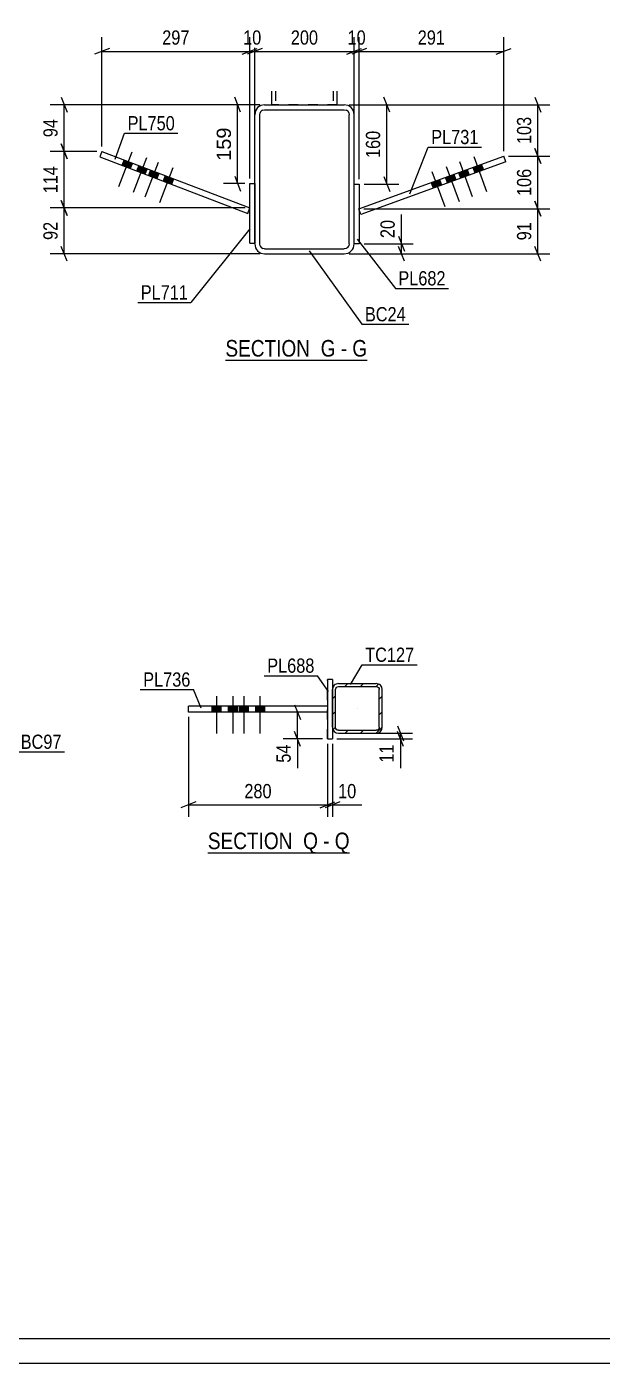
# Model space of a CAD drawing. Header units: millimetres. Extents: x -282 to 907, y -340 to 501.
# Drawn here: x 118.5 to 234.3, y -339.9 to -70.9 of the extents above; entities that cross this region are included whole.
import ezdxf

# ---------------------------------------------------------------- set-up
doc = ezdxf.new("R2010")
doc.units = ezdxf.units.MM
doc.linetypes.add('DXK_LINE_DOT2', pattern=[3.9198, 1.9599, -1.9599])
doc.linetypes.add('DXK_LINE_DOT3', pattern=[5.9187, 2.979, -0.9799, 0.9799, -0.9799])
doc.styles.add('Arial', font='ARIAL.TTF', dxfattribs={"height": 0.2})
doc.styles.add('Arial Narrow', font='ARIALN.TTF', dxfattribs={"height": 0.2})

# ---------------------------------------------------------------- blocks, each defined once
blk = doc.blocks.new('Unknown-284934793-18 - 61939')
at = {"color": 6, "linetype": 'Continuous'}
blk.add_line((158.5, -138.04), (187, -138.04), dxfattribs=at)
at = {"color": 0, "linetype": 'Continuous'}
blk.add_wipeout([(176.61, -137.29), (176.61, -133.79), (158.5, -133.79), (158.5, -137.29)], dxfattribs=at)
at = {"color": 7, "linetype": 'Continuous', "style": 'Arial Narrow'}
blk.add_text('SECTION ', height=3.34, dxfattribs=at).set_placement((158.5, -137.29))
at = {"color": 0, "linetype": 'Continuous'}
blk.add_wipeout([(180.64, -137.29), (180.64, -133.79), (177.66, -133.79), (177.66, -137.29)], dxfattribs=at)
blk.add_wipeout([(182.97, -137.29), (182.97, -133.79), (181.69, -133.79), (181.69, -137.29)], dxfattribs=at)
at = {"color": 7, "linetype": 'Continuous', "style": 'Arial Narrow'}
blk.add_text('G', height=3.34, dxfattribs=at).set_placement((177.66, -137.29))
at = {"color": 0, "linetype": 'Continuous'}
blk.add_wipeout([(187, -137.29), (187, -133.79), (184.02, -133.79), (184.02, -137.29)], dxfattribs=at)
at = {"color": 7, "linetype": 'Continuous', "style": 'Arial Narrow'}
for s, p in [('G', (184.02, -137.29)), ('-', (181.69, -137.29))]:
    blk.add_text(s, height=3.34, dxfattribs=at).set_placement(p)
blk = doc.blocks.new('Unknown-284934793-1132')
at = {"color": 5, "linetype": 'Continuous'}
for p, q in [((-276.69, -334.91), (902.31, -334.91)), ((-281.69, -339.91), (907.31, -339.91))]:
    blk.add_line(p, q, dxfattribs=at)
blk = doc.blocks.new('Unknown-284934793-26 - 65355')
at = {"color": 6, "linetype": 'Continuous'}
blk.add_line((154.97, -237.18), (183.47, -237.18), dxfattribs=at)
at = {"color": 0, "linetype": 'Continuous'}
blk.add_wipeout([(173.08, -236.43), (173.08, -232.93), (154.97, -232.93), (154.97, -236.43)], dxfattribs=at)
at = {"color": 7, "linetype": 'Continuous', "style": 'Arial Narrow'}
blk.add_text('SECTION ', height=3.34, dxfattribs=at).set_placement((154.97, -236.43))
at = {"color": 0, "linetype": 'Continuous'}
blk.add_wipeout([(177.11, -236.43), (177.11, -232.93), (174.13, -232.93), (174.13, -236.43)], dxfattribs=at)
blk.add_wipeout([(179.44, -236.43), (179.44, -232.93), (178.16, -232.93), (178.16, -236.43)], dxfattribs=at)
at = {"color": 7, "linetype": 'Continuous', "style": 'Arial Narrow'}
blk.add_text('Q', height=3.34, dxfattribs=at).set_placement((174.13, -236.43))
at = {"color": 0, "linetype": 'Continuous'}
blk.add_wipeout([(183.47, -236.43), (183.47, -232.93), (180.49, -232.93), (180.49, -236.43)], dxfattribs=at)
at = {"color": 7, "linetype": 'Continuous', "style": 'Arial Narrow'}
for s, p in [('Q', (180.49, -236.43)), ('-', (178.16, -236.43))]:
    blk.add_text(s, height=3.34, dxfattribs=at).set_placement(p)
blk = doc.blocks.new('Bolt-284934793-62080 - 61939')
at = {"linetype": 'Continuous'}
for points in [[(208.68, -100.31), (210.38, -99.7), (209.96, -98.57), (208.27, -99.18)], [(200.29, -103.37), (201.98, -102.75), (201.57, -101.62), (199.88, -102.24)], [(203.16, -102.32), (204.86, -101.71), (204.44, -100.58), (202.75, -101.19)], [(205.81, -101.36), (207.5, -100.74), (207.09, -99.61), (205.4, -100.23)]]:
    blk.add_hatch(color=1, dxfattribs=at).paths.add_polyline_path(points)
at = {"color": 1, "linetype": 'Continuous'}
for p, q in [((202.92, -99.01), (205.48, -106.05)), ((205.56, -98.04), (208.13, -105.09)), ((208.27, -99.18), (208.68, -100.31)), ((208.44, -97), (211, -104.04)), ((209.96, -98.57), (210.38, -99.7)), ((200.04, -100.05), (202.61, -107.1)), ((201.57, -101.62), (201.98, -102.75)), ((202.75, -101.19), (203.16, -102.32)), ((204.44, -100.58), (204.86, -101.71)), ((205.4, -100.23), (205.81, -101.36)), ((207.09, -99.61), (207.5, -100.74)), ((199.88, -102.24), (200.29, -103.37))]:
    blk.add_line(p, q, dxfattribs=at)
blk = doc.blocks.new('Part-284934793-62032 - 61939')
at = {"color": 2, "linetype": 'Continuous'}
for p, q in [((163.39, -114.46), (163.39, -102.46)), ((163.39, -102.46), (164.39, -102.46)), ((164.39, -102.46), (164.39, -114.46)), ((163.39, -114.46), (164.39, -114.46))]:
    blk.add_line(p, q, dxfattribs=at)
blk = doc.blocks.new('Part-284934793-62044 - 61939')
at = {"color": 2, "linetype": 'Continuous'}
for p, q in [((164.54, -87.84), (164.39, -88.6)), ((164.39, -114.6), (164.39, -88.6)), ((165.39, -88.6), (165.47, -88.22)), ((165.39, -114.6), (165.39, -88.6)), ((166.39, -86.6), (165.62, -86.75)), ((166.01, -87.68), (166.39, -87.6)), ((166.39, -86.6), (182.39, -86.6)), ((166.39, -87.6), (182.39, -87.6)), ((183.15, -86.75), (182.39, -86.6)), ((182.39, -87.6), (182.77, -87.68)), ((183.31, -88.22), (183.39, -88.6)), ((183.39, -114.6), (183.39, -88.6)), ((184.39, -88.6), (184.24, -87.84)), ((184.39, -114.6), (184.39, -88.6)), ((164.39, -114.6), (164.54, -115.37)), ((165.47, -114.98), (165.39, -114.6)), ((166.39, -115.6), (166.01, -115.52)), ((166.39, -115.6), (182.39, -115.6)), ((182.77, -115.52), (182.39, -115.6)), ((183.39, -114.6), (183.31, -114.98)), ((184.24, -115.37), (184.39, -114.6)), ((165.62, -116.45), (166.39, -116.6)), ((166.39, -116.6), (182.39, -116.6)), ((182.39, -116.6), (183.15, -116.45))]:
    blk.add_line(p, q, dxfattribs=at)
for centre, radius, start, end in [((166.39, -88.6), 2, 112.5, 157.5), ((166.39, -88.6), 1, 112.5, 157.5), ((182.39, -88.6), 1, 22.5, 67.5), ((182.39, -88.6), 2, 22.5, 67.5), ((166.39, -114.6), 2, 202.5, 247.5), ((166.39, -114.6), 1, 202.5, 247.5), ((182.39, -114.6), 1, 292.5, 337.5), ((182.39, -114.6), 2, 292.5, 337.5)]:
    blk.add_arc(centre, radius, start, end, dxfattribs=at)
blk = doc.blocks.new('Part-284934793-62012 - 61939')
at = {"color": 2, "linetype": 'Continuous'}
for p, q in [((184.39, -114.56), (184.39, -102.56)), ((184.39, -102.56), (185.39, -102.56)), ((185.39, -102.56), (185.39, -114.56)), ((185.39, -114.56), (184.39, -114.56))]:
    blk.add_line(p, q, dxfattribs=at)
blk = doc.blocks.new('Part-284934793-62046 - 61939')
at = {"color": 2, "linetype": 'Continuous'}
for p, q in [((167.79, -83.88), (167.79, -86.6)), ((180.99, -86.6), (180.99, -83.88))]:
    blk.add_line(p, q, dxfattribs=at)
at = {"color": 7, "linetype": 'DXK_LINE_DOT2'}
for p, q in [((168.59, -83.88), (168.59, -86.6)), ((180.19, -83.88), (180.19, -86.6)), ((180.99, -86.6), (167.79, -86.6)), ((167.79, -86.6), (167.79, -86.6)), ((167.79, -86.6), (180.99, -86.6)), ((180.99, -86.6), (180.99, -86.6))]:
    blk.add_line(p, q, dxfattribs=at)
blk = doc.blocks.new('Part-284934793-62051 - 61939')
at = {"color": 2, "linetype": 'Continuous'}
for p, q in [((185.34, -107.53), (214.46, -96.93)), ((214.87, -98.06), (185.75, -108.66)), ((214.87, -98.06), (214.46, -96.93)), ((207.15, -100.87), (206.74, -99.74)), ((185.75, -108.66), (185.34, -107.53))]:
    blk.add_line(p, q, dxfattribs=at)
at = {"color": 7, "linetype": 'DXK_LINE_DOT2'}
blk.add_line((203.14, -102.33), (202.73, -101.2), dxfattribs=at)
blk = doc.blocks.new('Part-284934793-62061 - 61939')
at = {"color": 2, "linetype": 'Continuous'}
for p, q in [((133.67, -95.99), (133.24, -97.11)), ((133.67, -95.99), (163.44, -107.38)), ((133.24, -97.11), (163.02, -108.5)), ((140.82, -100.02), (141.25, -98.9)), ((163.02, -108.5), (163.44, -107.38))]:
    blk.add_line(p, q, dxfattribs=at)
at = {"color": 7, "linetype": 'DXK_LINE_DOT2'}
blk.add_line((144.56, -101.45), (144.99, -100.33), dxfattribs=at)
blk = doc.blocks.new('Bolt-284934793-62090 - 61939')
at = {"linetype": 'Continuous'}
for points in [[(137.69, -98.82), (139.37, -99.46), (139.8, -98.34), (138.12, -97.7)], [(140.63, -99.94), (142.31, -100.59), (142.74, -99.47), (141.06, -98.82)], [(143.02, -100.85), (144.7, -101.5), (145.13, -100.38), (143.45, -99.73)], [(145.96, -101.98), (147.64, -102.62), (148.07, -101.5), (146.39, -100.86)]]:
    blk.add_hatch(color=1, dxfattribs=at).paths.add_polyline_path(points)
at = {"color": 1, "linetype": 'Continuous'}
for p, q in [((139.67, -96.15), (136.99, -103.15)), ((138.12, -97.7), (137.69, -98.82)), ((139.8, -98.34), (139.37, -99.46)), ((142.62, -97.28), (139.94, -104.28)), ((141.06, -98.82), (140.63, -99.94)), ((142.74, -99.47), (142.31, -100.59)), ((145, -98.19), (142.32, -105.19)), ((147.95, -99.31), (145.27, -106.32)), ((143.45, -99.73), (143.02, -100.85)), ((145.13, -100.38), (144.7, -101.5)), ((146.39, -100.86), (145.96, -101.98)), ((148.07, -101.5), (147.64, -102.62))]:
    blk.add_line(p, q, dxfattribs=at)
blk = doc.blocks.new('Bolt-284934793-65499 - 65355')
at = {"linetype": 'Continuous'}
for points in [[(157.59, -207.63), (155.79, -207.63), (155.79, -208.83), (157.59, -208.83)], [(160.87, -207.64), (159.07, -207.64), (159.07, -208.84), (160.87, -208.84)], [(163.07, -207.64), (161.27, -207.64), (161.27, -208.84), (163.07, -208.84)], [(166.35, -207.64), (164.55, -207.64), (164.55, -208.84), (166.35, -208.84)]]:
    blk.add_hatch(color=1, dxfattribs=at).paths.add_polyline_path(points)
at = {"color": 1, "linetype": 'Continuous'}
for p, q in [((156.7, -205.63), (156.69, -213.13)), ((159.97, -205.64), (159.97, -213.14)), ((162.17, -205.64), (162.17, -213.14)), ((165.45, -205.64), (165.45, -213.14)), ((155.79, -207.63), (155.79, -208.83)), ((157.59, -207.63), (157.59, -208.83)), ((159.07, -207.64), (159.07, -208.84)), ((160.87, -207.64), (160.87, -208.84)), ((161.27, -207.64), (161.27, -208.84)), ((163.07, -207.64), (163.07, -208.84)), ((164.55, -207.64), (164.55, -208.84)), ((166.35, -207.64), (166.35, -208.84))]:
    blk.add_line(p, q, dxfattribs=at)
blk = doc.blocks.new('Part-284934793-65470 - 65355')
at = {"color": 2, "linetype": 'Continuous'}
for p, q in [((179.03, -207.65), (151.06, -207.63)), ((151.06, -208.83), (151.06, -207.63)), ((179.03, -208.85), (151.06, -208.83)), ((162.7, -208.84), (162.7, -207.64)), ((179.03, -207.65), (179.03, -207.65)), ((179.03, -207.65), (179.03, -208.85)), ((179.03, -208.85), (179.03, -208.85))]:
    blk.add_line(p, q, dxfattribs=at)
at = {"color": 7, "linetype": 'DXK_LINE_DOT2'}
for p, q in [((160.53, -208.84), (160.53, -207.64)), ((179.03, -207.65), (179.03, -207.65)), ((179.03, -207.65), (179.03, -208.85)), ((179.03, -208.85), (179.03, -208.85))]:
    blk.add_line(p, q, dxfattribs=at)
blk = doc.blocks.new('Part-284934793-65358 - 65355')
at = {"linetype": 'Continuous'}
h = blk.add_hatch(dxfattribs=at)
h.set_pattern_fill('', scale=0.7, style=0, pattern_type=0)
h.set_pattern_definition([(45, (188.8341, -213.1044), (-1.57154, 1.57154), [])])
h.paths.add_polyline_path([(181.23, -213.1), (188.83, -213.1), (189.29, -213.01), (189.68, -212.75), (189.94, -212.36), (190.03, -211.9), (190.03, -204.3), (189.94, -203.85), (189.68, -203.46), (189.29, -203.2), (188.83, -203.1), (181.23, -203.1), (180.77, -203.2), (180.39, -203.46), (180.13, -203.85), (180.03, -204.3), (180.03, -211.9), (180.13, -212.36), (180.39, -212.75), (180.77, -213.01)])
h.paths.add_polyline_path([(180.68, -212.13), (180.63, -211.9), (180.63, -204.3), (180.68, -204.07), (180.81, -203.88), (181, -203.75), (181.23, -203.7), (188.83, -203.7), (189.06, -203.75), (189.26, -203.88), (189.39, -204.07), (189.43, -204.3), (189.43, -211.9), (189.39, -212.13), (189.26, -212.33), (189.06, -212.46), (188.83, -212.5), (181.23, -212.5), (181, -212.46), (180.81, -212.33)])
at = {"color": 2, "linetype": 'Continuous'}
for p, q in [((180.13, -203.85), (180.03, -204.3)), ((180.03, -204.3), (180.03, -204.3)), ((180.03, -211.9), (180.03, -204.3)), ((180.63, -204.3), (180.68, -204.07)), ((180.63, -204.3), (180.63, -204.3)), ((180.63, -211.9), (180.63, -204.3)), ((180.68, -204.07), (180.81, -203.88)), ((181.23, -203.1), (180.77, -203.2)), ((180.81, -203.88), (181, -203.75)), ((181, -203.75), (181.23, -203.7)), ((181.23, -203.1), (181.23, -203.1)), ((181.23, -203.1), (188.83, -203.1)), ((181.23, -203.7), (181.23, -203.7)), ((181.23, -203.7), (188.83, -203.7)), ((188.83, -203.1), (188.83, -203.1)), ((189.29, -203.2), (188.83, -203.1)), ((188.83, -203.7), (188.83, -203.7)), ((188.83, -203.7), (189.06, -203.75)), ((189.06, -203.75), (189.26, -203.88)), ((189.26, -203.88), (189.39, -204.07)), ((189.39, -204.07), (189.43, -204.3)), ((189.43, -204.3), (189.43, -204.3)), ((189.43, -211.9), (189.43, -204.3)), ((190.03, -204.3), (189.94, -203.85)), ((190.03, -204.3), (190.03, -204.3)), ((190.03, -211.9), (190.03, -204.3)), ((180.03, -211.9), (180.03, -211.9)), ((180.03, -211.9), (180.13, -212.36)), ((180.63, -211.9), (180.63, -211.9)), ((180.68, -212.13), (180.63, -211.9)), ((180.81, -212.33), (180.68, -212.13)), ((181, -212.46), (180.81, -212.33)), ((181.23, -212.5), (181, -212.46)), ((181.23, -212.5), (181.23, -212.5)), ((181.23, -212.5), (188.83, -212.5)), ((189.06, -212.46), (188.83, -212.5)), ((188.83, -212.5), (188.83, -212.5)), ((189.26, -212.33), (189.06, -212.46)), ((189.39, -212.13), (189.26, -212.33)), ((189.43, -211.9), (189.39, -212.13)), ((189.43, -211.9), (189.43, -211.9)), ((189.94, -212.36), (190.03, -211.9)), ((190.03, -211.9), (190.03, -211.9)), ((180.77, -213.01), (181.23, -213.1)), ((181.23, -213.1), (181.23, -213.1)), ((181.23, -213.1), (188.83, -213.1)), ((188.83, -213.1), (189.29, -213.01)), ((188.83, -213.1), (188.83, -213.1))]:
    blk.add_line(p, q, dxfattribs=at)
at = {"color": 7, "linetype": 'DXK_LINE_DOT3'}
blk.add_line((185.03, -208.1), (185.03, -208.1), dxfattribs=at)
at = {"color": 2, "linetype": 'Continuous'}
for centre, start, end in [((181.23, -204.3), 112.4995, 157.4995), ((188.83, -204.3), 22.4995, 67.4995), ((181.23, -211.9), 202.4995, 247.4995), ((188.83, -211.9), 292.4995, 337.4995)]:
    blk.add_arc(centre, 1.2, start, end, dxfattribs=at)
blk = doc.blocks.new('Part-284934793-65434 - 65355')
at = {"color": 2, "linetype": 'Continuous'}
for p, q in [((180.03, -202.25), (179.03, -202.25)), ((179.03, -202.25), (179.03, -214.25)), ((180.03, -202.25), (180.03, -204.3)), ((180.03, -211.9), (180.03, -214.25)), ((179.03, -214.25), (180.03, -214.25))]:
    blk.add_line(p, q, dxfattribs=at)
at = {"color": 7, "linetype": 'DXK_LINE_DOT2'}
for p, q in [((179.03, -214.25), (179.03, -202.25)), ((180.03, -202.25), (180.03, -214.25)), ((180.03, -204.3), (180.03, -211.9))]:
    blk.add_line(p, q, dxfattribs=at)
blk = doc.blocks.new('StraightDimension-284934793-66398 - 61939')
at = {"color": 7, "linetype": 'Continuous'}
for p, q in [((182.89, -76.45), (185.89, -75.25)), ((186.89, -75.25), (183.89, -76.45)), ((184.39, -101.56), (184.39, -73)), ((185.39, -101.56), (185.39, -73)), ((184.39, -75.85), (185.39, -75.85))]:
    blk.add_line(p, q, dxfattribs=at)
at = {"color": 0}
blk.add_wipeout([(187.32, -75.1), (187.32, -70.9), (182.46, -70.9), (182.46, -75.1)], dxfattribs=at)
at = {"color": 3, "style": 'Arial Narrow'}
blk.add_text('10', height=2.863, dxfattribs=at).set_placement((183.06, -74.5))
blk = doc.blocks.new('StraightDimension-284934793-66445 - 61939')
at = {"color": 7, "linetype": 'Continuous'}
for p, q in [((161.56, -88.1), (160.36, -85.1)), ((165.39, -86.6), (158.11, -86.6)), ((160.96, -102.46), (160.96, -86.6)), ((160.36, -100.96), (161.56, -103.96)), ((162.39, -102.46), (158.11, -102.46))]:
    blk.add_line(p, q, dxfattribs=at)
at = {"color": 0}
blk.add_wipeout([(160.21, -90.6), (156.01, -90.6), (156.01, -98.47), (160.21, -98.47)], dxfattribs=at)
at = {"color": 3, "style": 'Arial'}
blk.add_text('159', height=2.865, rotation=90.0002, dxfattribs=at).set_placement((159.61, -97.87))
blk = doc.blocks.new('StraightDimension-284934793-62641 - 61939')
at = {"color": 7, "linetype": 'Continuous'}
for p, q in [((220.75, -85.1), (221.95, -88.1)), ((183.39, -86.6), (223.75, -86.6)), ((221.35, -96.93), (221.35, -86.6)), ((221.95, -98.43), (220.75, -95.43)), ((215.46, -96.93), (223.75, -96.93))]:
    blk.add_line(p, q, dxfattribs=at)
at = {"color": 0}
blk.add_wipeout([(220.6, -88.42), (216.4, -88.42), (216.4, -95.11), (220.6, -95.11)], dxfattribs=at)
at = {"color": 3, "style": 'Arial Narrow'}
blk.add_text('103', height=2.863, rotation=90.0002, dxfattribs=at).set_placement((220, -94.51))
blk = doc.blocks.new('StraightDimension-284934793-62268 - 61939')
at = {"color": 7, "linetype": 'Continuous'}
for p, q in [((186.39, -114.56), (196.29, -114.56)), ((193.29, -113.06), (194.49, -116.06)), ((194.49, -118.1), (193.29, -115.1)), ((193.89, -116.6), (193.89, -114.56)), ((183.39, -116.6), (196.29, -116.6))]:
    blk.add_line(p, q, dxfattribs=at)
at = {"color": 0}
blk.add_wipeout([(193.14, -109.18), (188.94, -109.18), (188.94, -114.04), (193.14, -114.04)], dxfattribs=at)
at = {"color": 7, "linetype": 'Continuous'}
blk.add_line((193.89, -114.56), (193.89, -108.66), dxfattribs=at)
blk.add_line((193.89, -114.56), (193.89, -108.66), dxfattribs=at)
at = {"color": 3, "style": 'Arial Narrow'}
blk.add_text('20', height=2.863, rotation=90.0002, dxfattribs=at).set_placement((192.54, -113.44))
blk = doc.blocks.new('StraightDimension-284934793-62257 - 61939')
at = {"color": 7, "linetype": 'Continuous'}
for p, q in [((191.56, -88.1), (190.36, -85.1)), ((183.39, -86.6), (193.36, -86.6)), ((190.96, -102.56), (190.96, -86.6)), ((190.36, -101.06), (191.56, -104.06)), ((186.39, -102.56), (193.36, -102.56))]:
    blk.add_line(p, q, dxfattribs=at)
at = {"color": 0}
blk.add_wipeout([(190.21, -91.24), (186.01, -91.24), (186.01, -97.92), (190.21, -97.92)], dxfattribs=at)
at = {"color": 3, "style": 'Arial Narrow'}
blk.add_text('160', height=2.863, rotation=90.0002, dxfattribs=at).set_placement((189.61, -97.32))
blk = doc.blocks.new('StraightDimension-284934793-62642 - 61939')
at = {"color": 7, "linetype": 'Continuous'}
for p, q in [((220.75, -95.43), (221.95, -98.43)), ((215.46, -96.93), (223.75, -96.93)), ((221.35, -107.53), (221.35, -96.93)), ((186.34, -107.53), (223.75, -107.53)), ((221.95, -109.03), (220.75, -106.03))]:
    blk.add_line(p, q, dxfattribs=at)
at = {"color": 0}
blk.add_wipeout([(220.6, -98.89), (216.4, -98.89), (216.4, -105.57), (220.6, -105.57)], dxfattribs=at)
at = {"color": 3, "style": 'Arial Narrow'}
blk.add_text('106', height=2.863, rotation=90.0002, dxfattribs=at).set_placement((220, -104.97))
blk = doc.blocks.new('StraightDimension-284934793-62643 - 61939')
at = {"color": 7, "linetype": 'Continuous'}
for p, q in [((186.34, -107.53), (223.75, -107.53)), ((220.75, -106.03), (221.95, -109.03)), ((221.35, -116.6), (221.35, -107.53)), ((221.95, -118.1), (220.75, -115.1)), ((183.39, -116.6), (223.75, -116.6))]:
    blk.add_line(p, q, dxfattribs=at)
at = {"color": 0}
blk.add_wipeout([(220.6, -109.64), (216.4, -109.64), (216.4, -114.49), (220.6, -114.49)], dxfattribs=at)
at = {"color": 3, "style": 'Arial Narrow'}
blk.add_text('91', height=2.863, rotation=90.0002, dxfattribs=at).set_placement((220, -113.89))
blk = doc.blocks.new('StraightDimension-284934793-66397 - 61939')
at = {"color": 7, "linetype": 'Continuous'}
for p, q in [((186.89, -75.25), (183.89, -76.45)), ((185.39, -101.56), (185.39, -73)), ((212.96, -76.45), (215.96, -75.25)), ((214.46, -95.93), (214.46, -73)), ((185.39, -75.85), (214.46, -75.85))]:
    blk.add_line(p, q, dxfattribs=at)
at = {"color": 0}
blk.add_wipeout([(203.27, -75.1), (203.27, -70.9), (196.58, -70.9), (196.58, -75.1)], dxfattribs=at)
at = {"color": 3, "style": 'Arial Narrow'}
blk.add_text('291', height=2.863, dxfattribs=at).set_placement((197.18, -74.5))
blk = doc.blocks.new('StraightDimension-284934793-62722 - 61939')
at = {"color": 7, "linetype": 'Continuous'}
for p, q in [((125.5, -85.1), (126.7, -88.1)), ((164.78, -86.6), (123.25, -86.6)), ((126.1, -95.99), (126.1, -86.6)), ((132.67, -95.99), (123.25, -95.99)), ((126.7, -97.49), (125.5, -94.49))]:
    blk.add_line(p, q, dxfattribs=at)
at = {"color": 0}
blk.add_wipeout([(125.35, -88.87), (121.15, -88.87), (121.15, -93.73), (125.35, -93.73)], dxfattribs=at)
at = {"color": 3, "style": 'Arial Narrow'}
blk.add_text('94', height=2.863, rotation=90.0002, dxfattribs=at).set_placement((124.75, -93.13))
blk = doc.blocks.new('StraightDimension-284934793-62723 - 61939')
at = {"color": 7, "linetype": 'Continuous'}
for p, q in [((132.67, -95.99), (123.25, -95.99)), ((125.5, -94.49), (126.7, -97.49)), ((126.1, -107.38), (126.1, -95.99)), ((162.44, -107.38), (123.25, -107.38)), ((126.7, -108.88), (125.5, -105.88))]:
    blk.add_line(p, q, dxfattribs=at)
at = {"color": 0}
blk.add_wipeout([(125.35, -98.35), (121.15, -98.35), (121.15, -105.03), (125.35, -105.03)], dxfattribs=at)
at = {"color": 3, "style": 'Arial Narrow'}
blk.add_text('114', height=2.863, rotation=90.0002, dxfattribs=at).set_placement((124.75, -104.43))
blk = doc.blocks.new('StraightDimension-284934793-62724 - 61939')
at = {"color": 7, "linetype": 'Continuous'}
for p, q in [((162.44, -107.38), (123.25, -107.38)), ((125.5, -105.88), (126.7, -108.88)), ((126.1, -116.6), (126.1, -107.38)), ((126.7, -118.1), (125.5, -115.1)), ((165.39, -116.6), (123.25, -116.6))]:
    blk.add_line(p, q, dxfattribs=at)
at = {"color": 0}
blk.add_wipeout([(125.35, -109.56), (121.15, -109.56), (121.15, -114.42), (125.35, -114.42)], dxfattribs=at)
at = {"color": 3, "style": 'Arial Narrow'}
blk.add_text('92', height=2.863, rotation=90.0002, dxfattribs=at).set_placement((124.75, -113.82))
blk = doc.blocks.new('StraightDimension-284934793-66399 - 61939')
at = {"color": 7, "linetype": 'Continuous'}
for p, q in [((165.89, -75.25), (162.89, -76.45)), ((164.39, -101.46), (164.39, -73)), ((182.89, -76.45), (185.89, -75.25)), ((184.39, -101.56), (184.39, -73)), ((164.39, -75.85), (184.39, -75.85))]:
    blk.add_line(p, q, dxfattribs=at)
at = {"color": 0}
blk.add_wipeout([(177.73, -75.1), (177.73, -70.9), (171.05, -70.9), (171.05, -75.1)], dxfattribs=at)
at = {"color": 3, "style": 'Arial Narrow'}
blk.add_text('200', height=2.863, dxfattribs=at).set_placement((171.65, -74.5))
blk = doc.blocks.new('StraightDimension-284934793-66400 - 61939')
at = {"color": 7, "linetype": 'Continuous'}
for p, q in [((161.89, -76.45), (164.89, -75.25)), ((165.89, -75.25), (162.89, -76.45)), ((163.39, -101.46), (163.39, -73)), ((164.39, -101.46), (164.39, -73)), ((163.39, -75.85), (164.39, -75.85))]:
    blk.add_line(p, q, dxfattribs=at)
at = {"color": 0}
blk.add_wipeout([(166.32, -75.1), (166.32, -70.9), (161.46, -70.9), (161.46, -75.1)], dxfattribs=at)
at = {"color": 3, "style": 'Arial Narrow'}
blk.add_text('10', height=2.863, dxfattribs=at).set_placement((162.06, -74.5))
blk = doc.blocks.new('StraightDimension-284934793-66401 - 61939')
at = {"color": 7, "linetype": 'Continuous'}
for p, q in [((135.17, -75.25), (132.17, -76.45)), ((133.67, -94.99), (133.67, -73)), ((161.89, -76.45), (164.89, -75.25)), ((163.39, -101.46), (163.39, -73)), ((133.67, -75.85), (163.39, -75.85))]:
    blk.add_line(p, q, dxfattribs=at)
at = {"color": 0}
blk.add_wipeout([(151.87, -75.1), (151.87, -70.9), (145.19, -70.9), (145.19, -75.1)], dxfattribs=at)
at = {"color": 3, "style": 'Arial Narrow'}
blk.add_text('297', height=2.863, dxfattribs=at).set_placement((145.79, -74.5))
blk = doc.blocks.new('StraightDimension-284934793-65615 - 65355')
at = {"color": 7, "linetype": 'Continuous'}
for p, q in [((193.1, -211.6), (194.3, -214.6)), ((180.88, -214.25), (196.1, -214.25)), ((182.23, -213.1), (196.1, -213.1)), ((194.3, -215.75), (193.1, -212.75)), ((193.7, -214.25), (193.7, -213.1))]:
    blk.add_line(p, q, dxfattribs=at)
at = {"color": 0}
blk.add_wipeout([(192.95, -214.77), (188.75, -214.77), (188.75, -219.63), (192.95, -219.63)], dxfattribs=at)
at = {"color": 7, "linetype": 'Continuous'}
blk.add_line((193.7, -214.25), (193.7, -220.16), dxfattribs=at)
blk.add_line((193.7, -214.25), (193.7, -220.16), dxfattribs=at)
at = {"color": 3, "style": 'Arial Narrow'}
blk.add_text('11', height=2.863, rotation=90.0002, dxfattribs=at).set_placement((192.35, -219.03))
blk = doc.blocks.new('StraightDimension-284934793-65628 - 65355')
at = {"color": 7, "linetype": 'Continuous'}
for p, q in [((178.03, -208.85), (170.13, -208.85)), ((172.38, -207.35), (173.58, -210.35)), ((172.98, -214.25), (172.98, -208.85)), ((178.03, -214.25), (170.13, -214.25)), ((173.58, -215.75), (172.38, -212.75))]:
    blk.add_line(p, q, dxfattribs=at)
at = {"color": 0}
blk.add_wipeout([(172.23, -214.77), (168.03, -214.77), (168.03, -219.63), (172.23, -219.63)], dxfattribs=at)
at = {"color": 7, "linetype": 'Continuous'}
blk.add_line((172.98, -214.25), (172.98, -220.16), dxfattribs=at)
blk.add_line((172.98, -214.25), (172.98, -220.16), dxfattribs=at)
at = {"color": 3, "style": 'Arial Narrow'}
blk.add_text('54', height=2.863, rotation=90.0002, dxfattribs=at).set_placement((171.63, -219.03))
blk = doc.blocks.new('StraightDimension-284934793-65647 - 65355')
at = {"color": 7, "linetype": 'Continuous'}
for p, q in [((179.03, -215.25), (179.03, -229.93)), ((180.03, -215.25), (180.03, -229.93)), ((177.53, -228.13), (180.53, -226.93)), ((181.53, -226.93), (178.53, -228.13)), ((179.03, -227.53), (180.03, -227.53))]:
    blk.add_line(p, q, dxfattribs=at)
at = {"color": 0}
blk.add_wipeout([(185.42, -226.78), (185.42, -222.58), (180.56, -222.58), (180.56, -226.78)], dxfattribs=at)
at = {"color": 7, "linetype": 'Continuous'}
blk.add_line((180.03, -227.53), (185.94, -227.53), dxfattribs=at)
blk.add_line((180.03, -227.53), (185.94, -227.53), dxfattribs=at)
at = {"color": 3, "style": 'Arial Narrow'}
blk.add_text('10', height=2.863, dxfattribs=at).set_placement((181.16, -226.18))
blk = doc.blocks.new('StraightDimension-284934793-65648 - 65355')
at = {"color": 7, "linetype": 'Continuous'}
for p, q in [((151.06, -209.83), (151.06, -229.93)), ((179.03, -215.25), (179.03, -229.93)), ((152.56, -226.93), (149.56, -228.13)), ((151.06, -227.53), (179.03, -227.53)), ((177.53, -228.13), (180.53, -226.93))]:
    blk.add_line(p, q, dxfattribs=at)
at = {"color": 0}
blk.add_wipeout([(168.39, -226.78), (168.39, -222.58), (161.71, -222.58), (161.71, -226.78)], dxfattribs=at)
at = {"color": 3, "style": 'Arial Narrow'}
blk.add_text('280', height=2.863, dxfattribs=at).set_placement((162.31, -226.18))
blk = doc.blocks.new('Mark-284934793-62316 - 61939')
at = {"color": 0}
blk.add_wipeout([(150.97, -125.8), (150.97, -122.8), (141.47, -122.8), (141.47, -125.8)], dxfattribs=at)
blk.add_wipeout([(150.97, -125.8), (150.97, -122.8), (141.47, -122.8), (141.47, -125.8)], dxfattribs=at)
at = {"color": 30, "linetype": 'Continuous'}
for p in [(163.39, -111.59), (140.87, -126.4)]:
    blk.add_line(p, (151.57, -126.4), dxfattribs=at)
at = {"color": 3, "style": 'Arial Narrow'}
blk.add_text('PL711', height=2.863, dxfattribs=at).set_placement((141.47, -125.8))
blk = doc.blocks.new('Mark-284934793-62319 - 61939')
at = {"color": 0}
blk.add_wipeout([(148.33, -91.75), (148.33, -88.75), (138.83, -88.75), (138.83, -91.75)], dxfattribs=at)
blk.add_wipeout([(148.33, -91.75), (148.33, -88.75), (138.83, -88.75), (138.83, -91.75)], dxfattribs=at)
at = {"color": 30, "linetype": 'Continuous'}
for p, q in [((136.35, -97.58), (138.23, -92.35)), ((138.23, -92.35), (148.93, -92.35))]:
    blk.add_line(p, q, dxfattribs=at)
at = {"color": 3, "style": 'Arial Narrow'}
blk.add_text('PL750', height=2.863, dxfattribs=at).set_placement((138.83, -91.75))
blk = doc.blocks.new('Mark-284934793-62327 - 61939')
at = {"color": 0}
blk.add_wipeout([(194.77, -130.19), (194.77, -127.19), (186.55, -127.19), (186.55, -130.19)], dxfattribs=at)
blk.add_wipeout([(194.77, -130.19), (194.77, -127.19), (186.55, -127.19), (186.55, -130.19)], dxfattribs=at)
at = {"color": 30, "linetype": 'Continuous'}
for p, q in [((175.35, -115.98), (185.95, -130.79)), ((185.95, -130.79), (195.37, -130.79))]:
    blk.add_line(p, q, dxfattribs=at)
at = {"color": 3, "style": 'Arial Narrow'}
blk.add_text('BC24', height=2.863, dxfattribs=at).set_placement((186.55, -130.19))
blk = doc.blocks.new('Mark-284934793-62332 - 61939')
at = {"color": 0}
blk.add_wipeout([(202.78, -122.96), (202.78, -119.96), (193.28, -119.96), (193.28, -122.96)], dxfattribs=at)
blk.add_wipeout([(202.78, -122.96), (202.78, -119.96), (193.28, -119.96), (193.28, -122.96)], dxfattribs=at)
at = {"color": 30, "linetype": 'Continuous'}
for p, q in [((184.98, -113.67), (192.68, -123.56)), ((192.68, -123.56), (203.38, -123.56))]:
    blk.add_line(p, q, dxfattribs=at)
at = {"color": 3, "style": 'Arial Narrow'}
blk.add_text('PL682', height=2.863, dxfattribs=at).set_placement((193.28, -122.96))
blk = doc.blocks.new('Mark-284934793-62335 - 61939')
at = {"color": 0}
blk.add_wipeout([(209.4, -94.52), (209.4, -91.52), (199.89, -91.52), (199.89, -94.52)], dxfattribs=at)
blk.add_wipeout([(209.4, -94.52), (209.4, -91.52), (199.89, -91.52), (199.89, -94.52)], dxfattribs=at)
at = {"color": 30, "linetype": 'Continuous'}
for p, q in [((195.56, -104.56), (199.29, -95.12)), ((199.29, -95.12), (210, -95.12))]:
    blk.add_line(p, q, dxfattribs=at)
at = {"color": 3, "style": 'Arial Narrow'}
blk.add_text('PL731', height=2.863, dxfattribs=at).set_placement((199.89, -94.52))
blk = doc.blocks.new('Mark-284934793-65276 - 65110')
at = {"color": 0}
blk.add_wipeout([(125.55, -216.25), (125.55, -213.25), (117.33, -213.25), (117.33, -216.25)], dxfattribs=at)
blk.add_wipeout([(125.55, -216.25), (125.55, -213.25), (117.33, -213.25), (117.33, -216.25)], dxfattribs=at)
at = {"color": 30, "linetype": 'Continuous'}
for p, q in [((111.49, -210.36), (116.73, -216.85)), ((116.73, -216.85), (126.15, -216.85))]:
    blk.add_line(p, q, dxfattribs=at)
at = {"color": 3, "style": 'Arial Narrow'}
blk.add_text('BC97', height=2.863, dxfattribs=at).set_placement((117.33, -216.25))
blk = doc.blocks.new('Mark-284934793-65514 - 65355')
at = {"color": 0}
blk.add_wipeout([(196.48, -198.73), (196.48, -195.73), (186.61, -195.73), (186.61, -198.73)], dxfattribs=at)
blk.add_wipeout([(196.48, -198.73), (196.48, -195.73), (186.61, -195.73), (186.61, -198.73)], dxfattribs=at)
at = {"color": 30, "linetype": 'Continuous'}
for p, q in [((183.64, -203.26), (186.01, -199.33)), ((186.01, -199.33), (197.08, -199.33))]:
    blk.add_line(p, q, dxfattribs=at)
at = {"color": 3, "style": 'Arial Narrow'}
blk.add_text('TC127', height=2.863, dxfattribs=at).set_placement((186.61, -198.73))
blk = doc.blocks.new('Mark-284934793-65520 - 65355')
at = {"color": 0}
blk.add_wipeout([(176.41, -200.92), (176.41, -197.92), (166.91, -197.92), (166.91, -200.92)], dxfattribs=at)
blk.add_wipeout([(176.41, -200.92), (176.41, -197.92), (166.91, -197.92), (166.91, -200.92)], dxfattribs=at)
at = {"color": 30, "linetype": 'Continuous'}
for p in [(166.31, -201.52), (179.26, -204.68)]:
    blk.add_line(p, (177.01, -201.52), dxfattribs=at)
at = {"color": 3, "style": 'Arial Narrow'}
blk.add_text('PL688', height=2.863, dxfattribs=at).set_placement((166.91, -200.92))
blk = doc.blocks.new('Mark-284934793-65523 - 65355')
at = {"color": 0}
blk.add_wipeout([(151.47, -203.72), (151.47, -200.72), (141.96, -200.72), (141.96, -203.72)], dxfattribs=at)
blk.add_wipeout([(151.47, -203.72), (151.47, -200.72), (141.96, -200.72), (141.96, -203.72)], dxfattribs=at)
at = {"color": 30, "linetype": 'Continuous'}
for p in [(141.36, -204.32), (153.6, -208.05)]:
    blk.add_line(p, (152.07, -204.32), dxfattribs=at)
at = {"color": 3, "style": 'Arial Narrow'}
blk.add_text('PL736', height=2.863, dxfattribs=at).set_placement((141.96, -203.72))

msp = doc.modelspace()

# ---------------------------------------------------------------- block references
for name in ['Part-284934793-62046 - 61939', 'Part-284934793-62044 - 61939', 'Part-284934793-62061 - 61939', 'Bolt-284934793-62090 - 61939', 'Part-284934793-62051 - 61939', 'Bolt-284934793-62080 - 61939', 'Part-284934793-62032 - 61939', 'Part-284934793-62012 - 61939', 'Unknown-284934793-18 - 61939', 'Part-284934793-65434 - 65355', 'Part-284934793-65358 - 65355', 'Bolt-284934793-65499 - 65355', 'Part-284934793-65470 - 65355']:
    msp.add_blockref(name, (0, 0))

# ---------------------------------------------------------------- next in the draw order: block references
msp.add_blockref('Unknown-284934793-1132', (0, 0))

# ---------------------------------------------------------------- next in the draw order: block references
for name in ['StraightDimension-284934793-66398 - 61939', 'StraightDimension-284934793-66445 - 61939', 'StraightDimension-284934793-62268 - 61939', 'Mark-284934793-65514 - 65355', 'Mark-284934793-65520 - 65355', 'Mark-284934793-65523 - 65355', 'StraightDimension-284934793-65628 - 65355', 'Mark-284934793-65276 - 65110', 'StraightDimension-284934793-65615 - 65355', 'Unknown-284934793-26 - 65355']:
    msp.add_blockref(name, (0, 0))

# ---------------------------------------------------------------- next in the draw order: block references
for name in ['StraightDimension-284934793-62722 - 61939', 'StraightDimension-284934793-62641 - 61939', 'StraightDimension-284934793-65647 - 65355']:
    msp.add_blockref(name, (0, 0))

# ---------------------------------------------------------------- next in the draw order: block references
for name in ['StraightDimension-284934793-62257 - 61939', 'StraightDimension-284934793-62723 - 61939', 'StraightDimension-284934793-65648 - 65355']:
    msp.add_blockref(name, (0, 0))

# ---------------------------------------------------------------- next in the draw order: block references
for name in ['StraightDimension-284934793-62642 - 61939', 'StraightDimension-284934793-62724 - 61939']:
    msp.add_blockref(name, (0, 0))

# ---------------------------------------------------------------- next in the draw order: block references
for name in ['StraightDimension-284934793-66397 - 61939', 'StraightDimension-284934793-62643 - 61939', 'Mark-284934793-62316 - 61939']:
    msp.add_blockref(name, (0, 0))

# ---------------------------------------------------------------- next in the draw order: block references
for name in ['StraightDimension-284934793-66399 - 61939', 'Mark-284934793-62335 - 61939', 'Mark-284934793-62327 - 61939']:
    msp.add_blockref(name, (0, 0))

# ---------------------------------------------------------------- next in the draw order: block references
for name in ['StraightDimension-284934793-66400 - 61939', 'Mark-284934793-62332 - 61939']:
    msp.add_blockref(name, (0, 0))

# ---------------------------------------------------------------- next in the draw order: block references
msp.add_blockref('StraightDimension-284934793-66401 - 61939', (0, 0))

# ---------------------------------------------------------------- next in the draw order: block references
msp.add_blockref('Mark-284934793-62319 - 61939', (0, 0))

doc.saveas('drawing.dxf')
